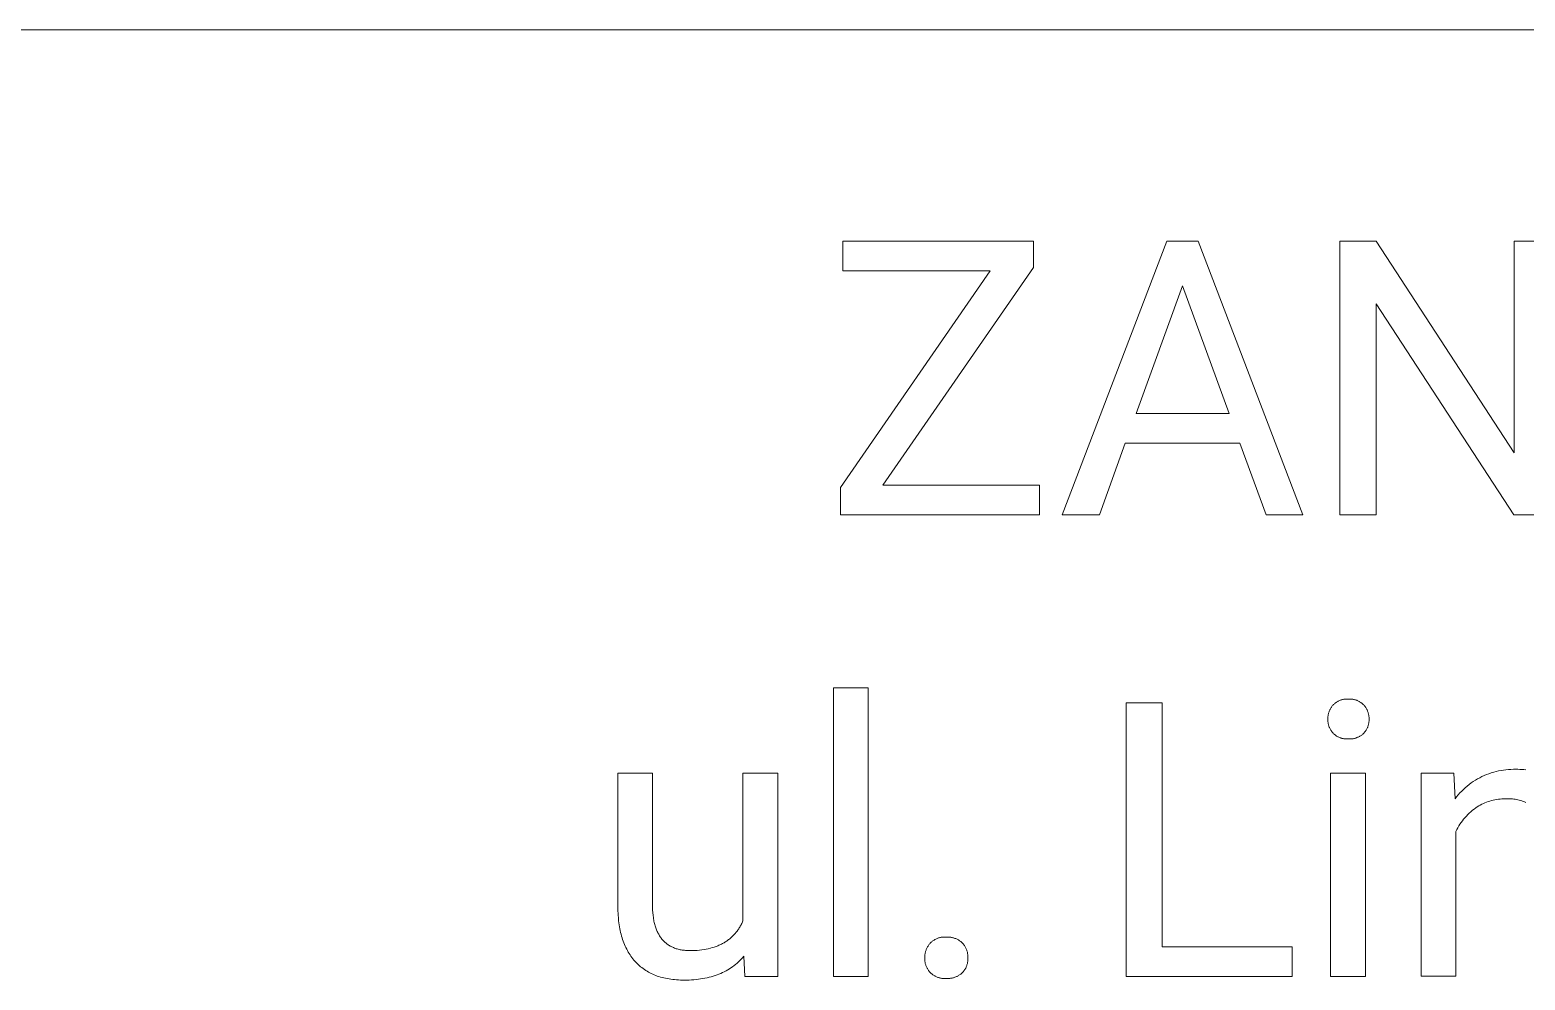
# Model space of a CAD drawing. Header units: millimetres. Extents: x 430 to 4403, y -1522 to 1254.
# Drawn here: x 3068.5 to 3274.1, y -1208.8 to -1078.1 of the extents above; entities that cross this region are included whole.
import ezdxf

# ---------------------------------------------------------------- set-up
doc = ezdxf.new("R2010")
doc.units = ezdxf.units.MM
doc.header["$MEASUREMENT"] = 0
doc.layers.add('Domyślny', color=7, linetype='Continuous', true_color=0x000000)

msp = doc.modelspace()

# ---------------------------------------------------------------- linework, layer by layer
at = {"layer": 'Domyślny', "color": 18, "lineweight": 15, "true_color": 0x000000}
for p, q in [((4399.22, -1078.09), (2901.53, -1078.09)), ((3180.29, -1111.22), (3180.29, -1107.15)), ((3180.29, -1107.15), (3206.52, -1107.15)), ((3206.52, -1107.15), (3206.52, -1110.77)), ((3210.47, -1144.78), (3224.84, -1107.15)), ((3224.84, -1107.15), (3229.18, -1107.15)), ((3229.18, -1107.15), (3243.57, -1144.78)), ((3248.64, -1144.78), (3248.64, -1107.15)), ((3248.64, -1107.15), (3253.62, -1107.15)), ((3253.62, -1107.15), (3272.62, -1136.27)), ((3272.62, -1136.27), (3272.62, -1107.15)), ((3272.62, -1107.15), (3277.56, -1107.15)), ((3179.96, -1141.05), (3200.58, -1111.22)), ((3200.58, -1111.22), (3180.29, -1111.22)), ((3206.52, -1110.77), (3185.82, -1140.72)), ((3227.01, -1113.28), (3220.63, -1130.87)), ((3233.42, -1130.87), (3227.01, -1113.28)), ((3272.57, -1144.78), (3253.62, -1115.79)), ((3253.62, -1115.79), (3253.62, -1144.78)), ((3220.63, -1130.87), (3233.42, -1130.87)), ((3219.14, -1134.93), (3215.59, -1144.78)), ((3234.89, -1134.93), (3219.14, -1134.93)), ((3238.49, -1144.78), (3234.89, -1134.93)), ((3185.82, -1140.72), (3207.35, -1140.72)), ((3207.35, -1140.72), (3207.35, -1144.78)), ((3179.96, -1144.78), (3179.96, -1141.05)), ((3207.35, -1144.78), (3179.96, -1144.78)), ((3215.59, -1144.78), (3210.47, -1144.78)), ((3243.57, -1144.78), (3238.49, -1144.78)), ((3253.62, -1144.78), (3248.64, -1144.78)), ((3277.56, -1144.78), (3272.57, -1144.78)), ((3179.03, -1208.28), (3179.03, -1168.59)), ((3179.03, -1168.59), (3183.8, -1168.59)), ((3183.8, -1168.59), (3183.8, -1208.28)), ((3219.24, -1208.28), (3219.24, -1170.66)), ((3219.24, -1170.66), (3224.22, -1170.66)), ((3224.22, -1170.66), (3224.22, -1204.22)), ((3247.15, -1171.9), (3247.18, -1171.81)), ((3247.18, -1171.81), (3247.21, -1171.72)), ((3247.21, -1171.72), (3247.25, -1171.64)), ((3247.25, -1171.64), (3247.29, -1171.55)), ((3247.29, -1171.55), (3247.34, -1171.47)), ((3247.34, -1171.47), (3247.38, -1171.39)), ((3247.38, -1171.39), (3247.43, -1171.31)), ((3247.43, -1171.31), (3247.48, -1171.24)), ((3247.48, -1171.24), (3247.54, -1171.16)), ((3247.54, -1171.16), (3247.6, -1171.09)), ((3247.6, -1171.09), (3247.66, -1171.01)), ((3247.66, -1171.01), (3247.72, -1170.94)), ((3247.72, -1170.94), (3247.78, -1170.88)), ((3247.78, -1170.88), (3247.84, -1170.82)), ((3247.84, -1170.82), (3247.91, -1170.76)), ((3247.91, -1170.76), (3247.98, -1170.7)), ((3247.98, -1170.7), (3248.05, -1170.65)), ((3248.05, -1170.65), (3248.12, -1170.59)), ((3248.12, -1170.59), (3248.19, -1170.55)), ((3248.19, -1170.55), (3248.27, -1170.5)), ((3248.27, -1170.5), (3248.35, -1170.45)), ((3248.35, -1170.45), (3248.43, -1170.41)), ((3248.43, -1170.41), (3248.51, -1170.37)), ((3248.51, -1170.37), (3248.59, -1170.34)), ((3248.59, -1170.34), (3248.67, -1170.3)), ((3248.67, -1170.3), (3248.75, -1170.27)), ((3248.75, -1170.27), (3248.84, -1170.24)), ((3248.84, -1170.24), (3248.92, -1170.22)), ((3248.92, -1170.22), (3249.01, -1170.2)), ((3249.01, -1170.2), (3249.1, -1170.18)), ((3249.1, -1170.18), (3249.19, -1170.16)), ((3249.19, -1170.16), (3249.27, -1170.15)), ((3249.27, -1170.15), (3249.36, -1170.14)), ((3249.36, -1170.14), (3249.45, -1170.13)), ((3249.45, -1170.13), (3249.54, -1170.13)), ((3249.54, -1170.13), (3249.63, -1170.13)), ((3249.63, -1170.13), (3249.72, -1170.13)), ((3249.72, -1170.13), (3249.81, -1170.14)), ((3249.81, -1170.14), (3249.9, -1170.13)), ((3249.9, -1170.13), (3249.99, -1170.13)), ((3249.99, -1170.13), (3250.08, -1170.13)), ((3250.08, -1170.13), (3250.17, -1170.14)), ((3250.17, -1170.14), (3250.26, -1170.14)), ((3250.26, -1170.14), (3250.35, -1170.15)), ((3250.35, -1170.15), (3250.44, -1170.17)), ((3250.44, -1170.17), (3250.52, -1170.18)), ((3250.52, -1170.18), (3250.61, -1170.2)), ((3250.61, -1170.2), (3250.7, -1170.22)), ((3250.7, -1170.22), (3250.79, -1170.25)), ((3250.79, -1170.25), (3250.87, -1170.28)), ((3250.87, -1170.28), (3250.96, -1170.31)), ((3250.96, -1170.31), (3251.04, -1170.34)), ((3251.04, -1170.34), (3251.12, -1170.38)), ((3251.12, -1170.38), (3251.2, -1170.41)), ((3251.2, -1170.41), (3251.28, -1170.46)), ((3251.28, -1170.46), (3251.36, -1170.5)), ((3251.36, -1170.5), (3251.44, -1170.55)), ((3251.44, -1170.55), (3251.51, -1170.6)), ((3251.51, -1170.6), (3251.59, -1170.65)), ((3251.59, -1170.65), (3251.66, -1170.7)), ((3251.66, -1170.7), (3251.73, -1170.76)), ((3251.73, -1170.76), (3251.79, -1170.82)), ((3251.79, -1170.82), (3251.86, -1170.88)), ((3251.86, -1170.88), (3251.92, -1170.94)), ((3251.92, -1170.94), (3251.99, -1171.01)), ((3251.99, -1171.01), (3252.05, -1171.09)), ((3252.05, -1171.09), (3252.1, -1171.16)), ((3252.1, -1171.16), (3252.16, -1171.24)), ((3252.16, -1171.24), (3252.21, -1171.31)), ((3252.21, -1171.31), (3252.26, -1171.39)), ((3252.26, -1171.39), (3252.3, -1171.47)), ((3252.3, -1171.47), (3252.35, -1171.55)), ((3252.35, -1171.55), (3252.39, -1171.64)), ((3252.39, -1171.64), (3252.43, -1171.72)), ((3252.43, -1171.72), (3252.46, -1171.81)), ((3252.46, -1171.81), (3252.49, -1171.9)), ((3246.99, -1172.72), (3247, -1172.62)), ((3246.99, -1172.81), (3246.99, -1172.72)), ((3246.99, -1172.9), (3246.99, -1172.81)), ((3246.99, -1172.99), (3246.99, -1172.9)), ((3246.99, -1173.09), (3246.99, -1172.99)), ((3246.99, -1173.18), (3246.99, -1173.09)), ((3247, -1173.27), (3246.99, -1173.18)), ((3247, -1172.53), (3247.01, -1172.44)), ((3247, -1172.62), (3247, -1172.53)), ((3247.01, -1173.36), (3247, -1173.27)), ((3247.01, -1172.44), (3247.03, -1172.35)), ((3247.03, -1173.45), (3247.01, -1173.36)), ((3247.03, -1172.35), (3247.05, -1172.25)), ((3247.04, -1173.54), (3247.03, -1173.45)), ((3247.06, -1173.63), (3247.04, -1173.54)), ((3247.05, -1172.25), (3247.07, -1172.16)), ((3247.09, -1173.72), (3247.06, -1173.63)), ((3247.07, -1172.16), (3247.09, -1172.07)), ((3247.09, -1172.07), (3247.12, -1171.98)), ((3247.11, -1173.81), (3247.09, -1173.72)), ((3247.14, -1173.9), (3247.11, -1173.81)), ((3247.12, -1171.98), (3247.15, -1171.9)), ((3247.18, -1173.98), (3247.14, -1173.9)), ((3252.5, -1173.9), (3252.47, -1173.98)), ((3252.49, -1171.9), (3252.52, -1171.98)), ((3252.53, -1173.81), (3252.5, -1173.9)), ((3252.52, -1171.98), (3252.55, -1172.07)), ((3252.55, -1173.72), (3252.53, -1173.81)), ((3252.55, -1172.07), (3252.57, -1172.16)), ((3252.58, -1173.63), (3252.55, -1173.72)), ((3252.57, -1172.16), (3252.59, -1172.25)), ((3252.6, -1173.54), (3252.58, -1173.63)), ((3252.59, -1172.25), (3252.61, -1172.35)), ((3252.61, -1173.45), (3252.6, -1173.54)), ((3252.61, -1172.35), (3252.63, -1172.44)), ((3252.63, -1173.36), (3252.61, -1173.45)), ((3252.63, -1172.44), (3252.64, -1172.53)), ((3252.64, -1173.27), (3252.63, -1173.36)), ((3252.64, -1172.53), (3252.65, -1172.62)), ((3252.65, -1173.18), (3252.64, -1173.27)), ((3252.65, -1172.62), (3252.65, -1172.72)), ((3252.65, -1172.72), (3252.65, -1172.81)), ((3252.65, -1172.81), (3252.65, -1172.9)), ((3252.65, -1172.9), (3252.65, -1172.99)), ((3252.65, -1172.99), (3252.65, -1173.09)), ((3252.65, -1173.09), (3252.65, -1173.18)), ((3247.21, -1174.07), (3247.18, -1173.98)), ((3247.25, -1174.15), (3247.21, -1174.07)), ((3247.29, -1174.24), (3247.25, -1174.15)), ((3247.34, -1174.32), (3247.29, -1174.24)), ((3247.38, -1174.4), (3247.34, -1174.32)), ((3247.43, -1174.47), (3247.38, -1174.4)), ((3247.48, -1174.55), (3247.43, -1174.47)), ((3247.54, -1174.62), (3247.48, -1174.55)), ((3247.6, -1174.7), (3247.54, -1174.62)), ((3247.66, -1174.77), (3247.6, -1174.7)), ((3247.72, -1174.83), (3247.66, -1174.77)), ((3247.78, -1174.9), (3247.72, -1174.83)), ((3247.84, -1174.96), (3247.78, -1174.9)), ((3247.91, -1175.01), (3247.84, -1174.96)), ((3247.98, -1175.07), (3247.91, -1175.01)), ((3248.05, -1175.12), (3247.98, -1175.07)), ((3248.12, -1175.18), (3248.05, -1175.12)), ((3248.2, -1175.22), (3248.12, -1175.18)), ((3248.27, -1175.27), (3248.2, -1175.22)), ((3248.35, -1175.31), (3248.27, -1175.27)), ((3248.43, -1175.35), (3248.35, -1175.31)), ((3248.51, -1175.39), (3248.43, -1175.35)), ((3248.59, -1175.43), (3248.51, -1175.39)), ((3248.67, -1175.46), (3248.59, -1175.43)), ((3248.76, -1175.49), (3248.67, -1175.46)), ((3248.84, -1175.52), (3248.76, -1175.49)), ((3248.93, -1175.54), (3248.84, -1175.52)), ((3249.01, -1175.56), (3248.93, -1175.54)), ((3249.1, -1175.58), (3249.01, -1175.56)), ((3249.19, -1175.59), (3249.1, -1175.58)), ((3249.28, -1175.61), (3249.19, -1175.59)), ((3249.36, -1175.61), (3249.28, -1175.61)), ((3249.45, -1175.62), (3249.36, -1175.61)), ((3249.54, -1175.62), (3249.45, -1175.62)), ((3249.63, -1175.62), (3249.54, -1175.62)), ((3249.72, -1175.62), (3249.63, -1175.62)), ((3249.81, -1175.61), (3249.72, -1175.62)), ((3249.9, -1175.62), (3249.81, -1175.61)), ((3249.99, -1175.62), (3249.9, -1175.62)), ((3250.09, -1175.62), (3249.99, -1175.62)), ((3250.18, -1175.62), (3250.09, -1175.62)), ((3250.27, -1175.61), (3250.18, -1175.62)), ((3250.36, -1175.6), (3250.27, -1175.61)), ((3250.46, -1175.59), (3250.36, -1175.6)), ((3250.55, -1175.57), (3250.46, -1175.59)), ((3250.64, -1175.55), (3250.55, -1175.57)), ((3250.73, -1175.53), (3250.64, -1175.55)), ((3250.82, -1175.5), (3250.73, -1175.53)), ((3250.91, -1175.47), (3250.82, -1175.5)), ((3250.99, -1175.44), (3250.91, -1175.47)), ((3251.08, -1175.4), (3250.99, -1175.44)), ((3251.17, -1175.37), (3251.08, -1175.4)), ((3251.25, -1175.32), (3251.17, -1175.37)), ((3251.33, -1175.28), (3251.25, -1175.32)), ((3251.41, -1175.23), (3251.33, -1175.28)), ((3251.49, -1175.18), (3251.41, -1175.23)), ((3251.57, -1175.13), (3251.49, -1175.18)), ((3251.64, -1175.08), (3251.57, -1175.13)), ((3251.72, -1175.02), (3251.64, -1175.08)), ((3251.79, -1174.96), (3251.72, -1175.02)), ((3251.86, -1174.9), (3251.79, -1174.96)), ((3251.92, -1174.83), (3251.86, -1174.9)), ((3251.99, -1174.77), (3251.92, -1174.83)), ((3252.05, -1174.7), (3251.99, -1174.77)), ((3252.1, -1174.62), (3252.05, -1174.7)), ((3252.16, -1174.55), (3252.1, -1174.62)), ((3252.21, -1174.47), (3252.16, -1174.55)), ((3252.26, -1174.4), (3252.21, -1174.47)), ((3252.31, -1174.32), (3252.26, -1174.4)), ((3252.35, -1174.24), (3252.31, -1174.32)), ((3252.39, -1174.15), (3252.35, -1174.24)), ((3252.43, -1174.07), (3252.39, -1174.15)), ((3252.47, -1173.98), (3252.43, -1174.07)), ((3270.13, -1180.11), (3270.46, -1180.03)), ((3270.46, -1180.03), (3270.8, -1179.96)), ((3270.8, -1179.96), (3271.14, -1179.9)), ((3271.14, -1179.9), (3271.48, -1179.86)), ((3271.48, -1179.86), (3271.83, -1179.83)), ((3271.83, -1179.83), (3272.17, -1179.81)), ((3272.17, -1179.81), (3272.52, -1179.8)), ((3272.52, -1179.8), (3272.86, -1179.8)), ((3272.86, -1179.8), (3273.13, -1179.8)), ((3273.13, -1179.8), (3273.41, -1179.81)), ((3273.41, -1179.81), (3273.67, -1179.82)), ((3273.67, -1179.82), (3273.93, -1179.84)), ((3273.93, -1179.84), (3274.19, -1179.86)), ((3149.34, -1198.51), (3149.34, -1180.32)), ((3149.34, -1180.32), (3154.12, -1180.32)), ((3154.12, -1180.32), (3154.12, -1198.38)), ((3166.57, -1200.66), (3166.57, -1180.32)), ((3166.57, -1180.32), (3171.36, -1180.32)), ((3171.36, -1180.32), (3171.36, -1208.28)), ((3247.37, -1208.28), (3247.37, -1180.32)), ((3247.37, -1180.32), (3252.15, -1180.32)), ((3252.15, -1180.32), (3252.15, -1208.28)), ((3259.8, -1208.27), (3259.8, -1180.32)), ((3259.8, -1180.32), (3264.33, -1180.32)), ((3264.33, -1180.32), (3264.49, -1183.84)), ((3265.89, -1182.33), (3266.15, -1182.1)), ((3266.15, -1182.1), (3266.43, -1181.89)), ((3266.43, -1181.89), (3266.7, -1181.68)), ((3266.7, -1181.68), (3266.99, -1181.49)), ((3266.99, -1181.49), (3267.28, -1181.3)), ((3267.28, -1181.3), (3267.57, -1181.13)), ((3267.57, -1181.13), (3267.88, -1180.96)), ((3267.88, -1180.96), (3268.18, -1180.81)), ((3268.18, -1180.81), (3268.5, -1180.66)), ((3268.5, -1180.66), (3268.82, -1180.53)), ((3268.82, -1180.53), (3269.14, -1180.41)), ((3269.14, -1180.41), (3269.46, -1180.3)), ((3269.46, -1180.3), (3269.79, -1180.19)), ((3269.79, -1180.19), (3270.13, -1180.11)), ((3264.49, -1183.84), (3264.7, -1183.57)), ((3264.7, -1183.57), (3264.92, -1183.3)), ((3264.92, -1183.3), (3265.15, -1183.05)), ((3265.15, -1183.05), (3265.39, -1182.8)), ((3265.39, -1182.8), (3265.64, -1182.56)), ((3265.64, -1182.56), (3265.89, -1182.33)), ((3269.27, -1184.16), (3269.04, -1184.23)), ((3269.5, -1184.09), (3269.27, -1184.16)), ((3269.73, -1184.03), (3269.5, -1184.09)), ((3269.97, -1183.99), (3269.73, -1184.03)), ((3270.21, -1183.94), (3269.97, -1183.99)), ((3270.44, -1183.91), (3270.21, -1183.94)), ((3270.68, -1183.89), (3270.44, -1183.91)), ((3270.92, -1183.87), (3270.68, -1183.89)), ((3271.16, -1183.86), (3270.92, -1183.87)), ((3271.4, -1183.86), (3271.16, -1183.86)), ((3271.6, -1183.85), (3271.4, -1183.86)), ((3271.79, -1183.85), (3271.6, -1183.85)), ((3271.98, -1183.85), (3271.79, -1183.85)), ((3272.17, -1183.85), (3271.98, -1183.85)), ((3272.36, -1183.87), (3272.17, -1183.85)), ((3272.55, -1183.89), (3272.36, -1183.87)), ((3272.74, -1183.91), (3272.55, -1183.89)), ((3272.93, -1183.95), (3272.74, -1183.91)), ((3273.12, -1183.99), (3272.93, -1183.95)), ((3273.3, -1184.03), (3273.12, -1183.99)), ((3273.49, -1184.08), (3273.3, -1184.03)), ((3273.67, -1184.14), (3273.49, -1184.08)), ((3273.85, -1184.21), (3273.67, -1184.14)), ((3266.04, -1186.23), (3265.85, -1186.44)), ((3266.24, -1186.02), (3266.04, -1186.23)), ((3266.44, -1185.82), (3266.24, -1186.02)), ((3266.66, -1185.63), (3266.44, -1185.82)), ((3266.87, -1185.44), (3266.66, -1185.63)), ((3267.1, -1185.26), (3266.87, -1185.44)), ((3267.33, -1185.09), (3267.1, -1185.26)), ((3267.53, -1184.96), (3267.33, -1185.09)), ((3267.73, -1184.83), (3267.53, -1184.96)), ((3267.94, -1184.71), (3267.73, -1184.83)), ((3268.16, -1184.6), (3267.94, -1184.71)), ((3268.37, -1184.5), (3268.16, -1184.6)), ((3268.59, -1184.4), (3268.37, -1184.5)), ((3268.81, -1184.31), (3268.59, -1184.4)), ((3269.04, -1184.23), (3268.81, -1184.31)), ((3274.03, -1184.28), (3273.85, -1184.21)), ((3274.21, -1184.36), (3274.03, -1184.28)), ((3264.72, -1188.09), (3264.59, -1188.35)), ((3264.86, -1187.84), (3264.72, -1188.09)), ((3265, -1187.59), (3264.86, -1187.84)), ((3265.15, -1187.35), (3265, -1187.59)), ((3265.32, -1187.11), (3265.15, -1187.35)), ((3265.49, -1186.88), (3265.32, -1187.11)), ((3265.66, -1186.66), (3265.49, -1186.88)), ((3265.85, -1186.44), (3265.66, -1186.66)), ((3264.59, -1188.35), (3264.59, -1208.27)), ((3149.36, -1199.14), (3149.34, -1198.51)), ((3154.12, -1198.38), (3154.12, -1198.77)), ((3149.39, -1199.75), (3149.36, -1199.14)), ((3149.43, -1200.33), (3149.39, -1199.75)), ((3149.46, -1200.62), (3149.43, -1200.33)), ((3149.5, -1200.9), (3149.46, -1200.62)), ((3154.12, -1198.77), (3154.14, -1199.15)), ((3154.14, -1199.15), (3154.17, -1199.52)), ((3154.17, -1199.52), (3154.2, -1199.87)), ((3154.2, -1199.87), (3154.25, -1200.21)), ((3154.25, -1200.21), (3154.27, -1200.38)), ((3154.27, -1200.38), (3154.3, -1200.54)), ((3154.3, -1200.54), (3154.33, -1200.7)), ((3149.54, -1201.18), (3149.5, -1200.9)), ((3149.58, -1201.45), (3149.54, -1201.18)), ((3149.63, -1201.72), (3149.58, -1201.45)), ((3149.69, -1201.98), (3149.63, -1201.72)), ((3149.75, -1202.23), (3149.69, -1201.98)), ((3149.81, -1202.49), (3149.75, -1202.23)), ((3149.88, -1202.73), (3149.81, -1202.49)), ((3154.33, -1200.7), (3154.37, -1200.86)), ((3154.37, -1200.86), (3154.41, -1201.01)), ((3154.41, -1201.01), (3154.44, -1201.16)), ((3154.44, -1201.16), (3154.49, -1201.31)), ((3154.49, -1201.31), (3154.53, -1201.45)), ((3154.53, -1201.45), (3154.58, -1201.59)), ((3154.58, -1201.59), (3154.63, -1201.73)), ((3154.63, -1201.73), (3154.68, -1201.87)), ((3154.68, -1201.87), (3154.73, -1202)), ((3154.73, -1202), (3154.79, -1202.13)), ((3154.79, -1202.13), (3154.85, -1202.25)), ((3154.85, -1202.25), (3154.91, -1202.37)), ((3154.91, -1202.37), (3154.98, -1202.49)), ((3154.98, -1202.49), (3155.04, -1202.61)), ((3155.04, -1202.61), (3155.11, -1202.72)), ((3165.17, -1202.72), (3165.26, -1202.62)), ((3165.26, -1202.62), (3165.35, -1202.53)), ((3165.35, -1202.53), (3165.44, -1202.44)), ((3165.44, -1202.44), (3165.52, -1202.34)), ((3165.52, -1202.34), (3165.6, -1202.24)), ((3165.6, -1202.24), (3165.68, -1202.14)), ((3165.68, -1202.14), (3165.76, -1202.04)), ((3165.76, -1202.04), (3165.84, -1201.94)), ((3165.84, -1201.94), (3165.92, -1201.83)), ((3165.92, -1201.83), (3165.99, -1201.72)), ((3165.99, -1201.72), (3166.06, -1201.61)), ((3166.06, -1201.61), (3166.13, -1201.5)), ((3166.13, -1201.5), (3166.2, -1201.38)), ((3166.2, -1201.38), (3166.27, -1201.27)), ((3166.27, -1201.27), (3166.33, -1201.15)), ((3166.33, -1201.15), (3166.39, -1201.03)), ((3166.39, -1201.03), (3166.45, -1200.91)), ((3166.45, -1200.91), (3166.51, -1200.78)), ((3166.51, -1200.78), (3166.57, -1200.66)), ((3149.95, -1202.98), (3149.88, -1202.73)), ((3150.02, -1203.22), (3149.95, -1202.98)), ((3150.1, -1203.45), (3150.02, -1203.22)), ((3150.19, -1203.68), (3150.1, -1203.45)), ((3150.28, -1203.9), (3150.19, -1203.68)), ((3150.37, -1204.12), (3150.28, -1203.9)), ((3150.47, -1204.33), (3150.37, -1204.12)), ((3150.58, -1204.54), (3150.47, -1204.33)), ((3150.69, -1204.74), (3150.58, -1204.54)), ((3150.8, -1204.94), (3150.69, -1204.74)), ((3155.11, -1202.72), (3155.18, -1202.83)), ((3155.18, -1202.83), (3155.26, -1202.94)), ((3155.26, -1202.94), (3155.34, -1203.04)), ((3155.34, -1203.04), (3155.41, -1203.14)), ((3155.41, -1203.14), (3155.5, -1203.24)), ((3155.5, -1203.24), (3155.58, -1203.34)), ((3155.58, -1203.34), (3155.67, -1203.43)), ((3155.67, -1203.43), (3155.76, -1203.52)), ((3155.76, -1203.52), (3155.85, -1203.6)), ((3155.85, -1203.6), (3155.94, -1203.68)), ((3155.94, -1203.68), (3156.04, -1203.76)), ((3156.04, -1203.76), (3156.14, -1203.84)), ((3156.14, -1203.84), (3156.24, -1203.91)), ((3156.24, -1203.91), (3156.35, -1203.98)), ((3156.35, -1203.98), (3156.45, -1204.05)), ((3156.45, -1204.05), (3156.56, -1204.11)), ((3156.56, -1204.11), (3156.68, -1204.17)), ((3156.68, -1204.17), (3156.79, -1204.23)), ((3156.79, -1204.23), (3156.91, -1204.28)), ((3156.91, -1204.28), (3157.03, -1204.33)), ((3157.03, -1204.33), (3157.15, -1204.38)), ((3157.15, -1204.38), (3157.27, -1204.43)), ((3157.27, -1204.43), (3157.4, -1204.47)), ((3157.4, -1204.47), (3157.53, -1204.51)), ((3157.53, -1204.51), (3157.66, -1204.54)), ((3157.66, -1204.54), (3157.8, -1204.58)), ((3157.8, -1204.58), (3157.93, -1204.61)), ((3157.93, -1204.61), (3158.07, -1204.63)), ((3158.07, -1204.63), (3158.22, -1204.66)), ((3158.22, -1204.66), (3158.36, -1204.68)), ((3158.36, -1204.68), (3158.51, -1204.69)), ((3158.51, -1204.69), (3158.66, -1204.71)), ((3158.66, -1204.71), (3158.81, -1204.72)), ((3158.81, -1204.72), (3158.96, -1204.73)), ((3158.96, -1204.73), (3159.12, -1204.73)), ((3159.12, -1204.73), (3159.28, -1204.73)), ((3159.28, -1204.73), (3159.62, -1204.73)), ((3159.62, -1204.73), (3159.95, -1204.72)), ((3159.95, -1204.72), (3160.28, -1204.7)), ((3160.28, -1204.7), (3160.6, -1204.67)), ((3160.6, -1204.67), (3160.91, -1204.63)), ((3160.91, -1204.63), (3161.21, -1204.59)), ((3161.21, -1204.59), (3161.51, -1204.54)), ((3161.51, -1204.54), (3161.8, -1204.48)), ((3161.8, -1204.48), (3162.08, -1204.41)), ((3162.08, -1204.41), (3162.35, -1204.33)), ((3162.35, -1204.33), (3162.62, -1204.25)), ((3162.62, -1204.25), (3162.75, -1204.2)), ((3162.75, -1204.2), (3162.88, -1204.16)), ((3162.88, -1204.16), (3163.01, -1204.11)), ((3163.01, -1204.11), (3163.13, -1204.06)), ((3163.13, -1204.06), (3163.26, -1204.01)), ((3163.26, -1204.01), (3163.38, -1203.95)), ((3163.38, -1203.95), (3163.5, -1203.89)), ((3163.5, -1203.89), (3163.62, -1203.83)), ((3163.62, -1203.83), (3163.73, -1203.77)), ((3163.73, -1203.77), (3163.85, -1203.71)), ((3163.85, -1203.71), (3163.96, -1203.65)), ((3163.96, -1203.65), (3164.07, -1203.58)), ((3164.07, -1203.58), (3164.18, -1203.51)), ((3164.18, -1203.51), (3164.29, -1203.44)), ((3164.29, -1203.44), (3164.39, -1203.37)), ((3164.39, -1203.37), (3164.5, -1203.29)), ((3164.5, -1203.29), (3164.6, -1203.22)), ((3164.6, -1203.22), (3164.7, -1203.14)), ((3164.7, -1203.14), (3164.8, -1203.06)), ((3164.8, -1203.06), (3164.9, -1202.97)), ((3164.9, -1202.97), (3164.99, -1202.89)), ((3164.99, -1202.89), (3165.08, -1202.8)), ((3165.08, -1202.8), (3165.17, -1202.72)), ((3191.68, -1204.86), (3191.71, -1204.76)), ((3191.71, -1204.76), (3191.74, -1204.67)), ((3191.74, -1204.67), (3191.78, -1204.57)), ((3191.78, -1204.57), (3191.82, -1204.48)), ((3191.82, -1204.48), (3191.86, -1204.39)), ((3191.86, -1204.39), (3191.91, -1204.29)), ((3191.91, -1204.29), (3191.96, -1204.21)), ((3191.96, -1204.21), (3192.01, -1204.12)), ((3192.01, -1204.12), (3192.06, -1204.03)), ((3192.06, -1204.03), (3192.12, -1203.95)), ((3192.12, -1203.95), (3192.18, -1203.87)), ((3192.18, -1203.87), (3192.25, -1203.79)), ((3192.25, -1203.79), (3192.31, -1203.71)), ((3192.31, -1203.71), (3192.38, -1203.64)), ((3192.38, -1203.64), (3192.45, -1203.57)), ((3192.45, -1203.57), (3192.53, -1203.51)), ((3192.53, -1203.51), (3192.6, -1203.45)), ((3192.6, -1203.45), (3192.68, -1203.39)), ((3192.68, -1203.39), (3192.76, -1203.34)), ((3192.76, -1203.34), (3192.84, -1203.28)), ((3192.84, -1203.28), (3192.93, -1203.23)), ((3192.93, -1203.23), (3193.01, -1203.19)), ((3193.01, -1203.19), (3193.1, -1203.14)), ((3193.1, -1203.14), (3193.19, -1203.1)), ((3193.19, -1203.1), (3193.28, -1203.07)), ((3193.28, -1203.07), (3193.37, -1203.03)), ((3193.37, -1203.03), (3193.46, -1203)), ((3193.46, -1203), (3193.55, -1202.97)), ((3193.55, -1202.97), (3193.64, -1202.95)), ((3193.64, -1202.95), (3193.74, -1202.93)), ((3193.74, -1202.93), (3193.83, -1202.91)), ((3193.83, -1202.91), (3193.93, -1202.89)), ((3193.93, -1202.89), (3194.03, -1202.88)), ((3194.03, -1202.88), (3194.12, -1202.87)), ((3194.12, -1202.87), (3194.22, -1202.87)), ((3194.22, -1202.87), (3194.32, -1202.87)), ((3194.32, -1202.87), (3194.41, -1202.87)), ((3194.41, -1202.87), (3194.51, -1202.87)), ((3194.51, -1202.87), (3194.61, -1202.87)), ((3194.61, -1202.87), (3194.72, -1202.87)), ((3194.72, -1202.87), (3194.82, -1202.87)), ((3194.82, -1202.87), (3194.92, -1202.88)), ((3194.92, -1202.88), (3195.02, -1202.89)), ((3195.02, -1202.89), (3195.13, -1202.9)), ((3195.13, -1202.9), (3195.23, -1202.92)), ((3195.23, -1202.92), (3195.33, -1202.94)), ((3195.33, -1202.94), (3195.43, -1202.96)), ((3195.43, -1202.96), (3195.53, -1202.99)), ((3195.53, -1202.99), (3195.63, -1203.02)), ((3195.63, -1203.02), (3195.72, -1203.05)), ((3195.72, -1203.05), (3195.82, -1203.09)), ((3195.82, -1203.09), (3195.91, -1203.13)), ((3195.91, -1203.13), (3196.01, -1203.18)), ((3196.01, -1203.18), (3196.1, -1203.22)), ((3196.1, -1203.22), (3196.19, -1203.27)), ((3196.19, -1203.27), (3196.28, -1203.33)), ((3196.28, -1203.33), (3196.36, -1203.38)), ((3196.36, -1203.38), (3196.45, -1203.44)), ((3196.45, -1203.44), (3196.53, -1203.5)), ((3196.53, -1203.5), (3196.61, -1203.57)), ((3196.61, -1203.57), (3196.68, -1203.64)), ((3196.68, -1203.64), (3196.76, -1203.71)), ((3196.76, -1203.71), (3196.83, -1203.79)), ((3196.83, -1203.79), (3196.89, -1203.86)), ((3196.89, -1203.86), (3196.95, -1203.95)), ((3196.95, -1203.95), (3197.01, -1204.03)), ((3197.01, -1204.03), (3197.06, -1204.12)), ((3197.06, -1204.12), (3197.12, -1204.2)), ((3197.12, -1204.2), (3197.17, -1204.29)), ((3197.17, -1204.29), (3197.21, -1204.39)), ((3197.21, -1204.39), (3197.25, -1204.48)), ((3197.25, -1204.48), (3197.29, -1204.57)), ((3197.29, -1204.57), (3197.33, -1204.67)), ((3197.33, -1204.67), (3197.36, -1204.76)), ((3197.36, -1204.76), (3197.39, -1204.86)), ((3224.22, -1204.22), (3242.06, -1204.22)), ((3242.06, -1204.22), (3242.06, -1208.28)), ((3150.91, -1205.14), (3150.8, -1204.94)), ((3151.04, -1205.33), (3150.91, -1205.14)), ((3151.16, -1205.51), (3151.04, -1205.33)), ((3151.29, -1205.69), (3151.16, -1205.51)), ((3151.43, -1205.87), (3151.29, -1205.69)), ((3151.57, -1206.04), (3151.43, -1205.87)), ((3151.71, -1206.2), (3151.57, -1206.04)), ((3151.86, -1206.36), (3151.71, -1206.2)), ((3152.01, -1206.52), (3151.86, -1206.36)), ((3152.17, -1206.66), (3152.01, -1206.52)), ((3152.33, -1206.81), (3152.17, -1206.66)), ((3152.49, -1206.95), (3152.33, -1206.81)), ((3165.35, -1206.79), (3165.14, -1206.95)), ((3165.56, -1206.63), (3165.35, -1206.79)), ((3165.76, -1206.46), (3165.56, -1206.63)), ((3165.96, -1206.28), (3165.76, -1206.46)), ((3166.15, -1206.1), (3165.96, -1206.28)), ((3166.34, -1205.91), (3166.15, -1206.1)), ((3166.52, -1205.72), (3166.34, -1205.91)), ((3166.7, -1205.51), (3166.52, -1205.72)), ((3166.81, -1208.28), (3166.7, -1205.51)), ((3191.56, -1205.57), (3191.57, -1205.47)), ((3191.56, -1205.67), (3191.56, -1205.57)), ((3191.56, -1205.77), (3191.56, -1205.67)), ((3191.56, -1205.87), (3191.56, -1205.77)), ((3191.56, -1205.96), (3191.56, -1205.87)), ((3191.57, -1206.06), (3191.56, -1205.96)), ((3191.57, -1205.47), (3191.58, -1205.36)), ((3191.58, -1206.15), (3191.57, -1206.06)), ((3191.58, -1205.36), (3191.59, -1205.26)), ((3191.59, -1206.24), (3191.58, -1206.15)), ((3191.59, -1205.26), (3191.61, -1205.16)), ((3191.6, -1206.34), (3191.59, -1206.24)), ((3191.62, -1206.43), (3191.6, -1206.34)), ((3191.61, -1205.16), (3191.63, -1205.06)), ((3191.64, -1206.52), (3191.62, -1206.43)), ((3191.63, -1205.06), (3191.65, -1204.96)), ((3191.67, -1206.61), (3191.64, -1206.52)), ((3191.65, -1204.96), (3191.68, -1204.86)), ((3191.7, -1206.7), (3191.67, -1206.61)), ((3191.73, -1206.79), (3191.7, -1206.7)), ((3191.76, -1206.88), (3191.73, -1206.79)), ((3197.34, -1206.79), (3197.31, -1206.88)), ((3197.37, -1206.7), (3197.34, -1206.79)), ((3197.4, -1206.61), (3197.37, -1206.7)), ((3197.39, -1204.86), (3197.42, -1204.96)), ((3197.42, -1206.52), (3197.4, -1206.61)), ((3197.42, -1204.96), (3197.44, -1205.06)), ((3197.45, -1206.43), (3197.42, -1206.52)), ((3197.44, -1205.06), (3197.46, -1205.16)), ((3197.46, -1206.34), (3197.45, -1206.43)), ((3197.46, -1205.16), (3197.48, -1205.26)), ((3197.48, -1206.24), (3197.46, -1206.34)), ((3197.48, -1205.26), (3197.49, -1205.36)), ((3197.49, -1206.15), (3197.48, -1206.24)), ((3197.49, -1205.36), (3197.5, -1205.47)), ((3197.5, -1206.06), (3197.49, -1206.15)), ((3197.5, -1205.47), (3197.5, -1205.57)), ((3197.5, -1205.57), (3197.5, -1205.67)), ((3197.5, -1205.67), (3197.5, -1205.77)), ((3197.5, -1205.77), (3197.5, -1205.87)), ((3197.5, -1205.87), (3197.5, -1205.96)), ((3197.5, -1205.96), (3197.5, -1206.06)), ((3152.66, -1207.08), (3152.49, -1206.95)), ((3152.83, -1207.21), (3152.66, -1207.08)), ((3153.01, -1207.34), (3152.83, -1207.21)), ((3153.19, -1207.46), (3153.01, -1207.34)), ((3153.38, -1207.57), (3153.19, -1207.46)), ((3153.57, -1207.68), (3153.38, -1207.57)), ((3153.76, -1207.78), (3153.57, -1207.68)), ((3153.96, -1207.88), (3153.76, -1207.78)), ((3154.16, -1207.97), (3153.96, -1207.88)), ((3154.37, -1208.06), (3154.16, -1207.97)), ((3154.58, -1208.15), (3154.37, -1208.06)), ((3154.79, -1208.23), (3154.58, -1208.15)), ((3155.01, -1208.3), (3154.79, -1208.23)), ((3155.23, -1208.37), (3155.01, -1208.3)), ((3155.46, -1208.43), (3155.23, -1208.37)), ((3155.69, -1208.49), (3155.46, -1208.43)), ((3155.93, -1208.54), (3155.69, -1208.49)), ((3156.17, -1208.59), (3155.93, -1208.54)), ((3156.41, -1208.63), (3156.17, -1208.59)), ((3156.66, -1208.67), (3156.41, -1208.63)), ((3156.91, -1208.7), (3156.66, -1208.67)), ((3157.17, -1208.73), (3156.91, -1208.7)), ((3157.43, -1208.75), (3157.17, -1208.73)), ((3157.69, -1208.77), (3157.43, -1208.75)), ((3157.96, -1208.78), (3157.69, -1208.77)), ((3158.24, -1208.79), (3157.96, -1208.78)), ((3158.51, -1208.79), (3158.24, -1208.79)), ((3158.85, -1208.79), (3158.51, -1208.79)), ((3159.18, -1208.78), (3158.85, -1208.79)), ((3159.5, -1208.76), (3159.18, -1208.78)), ((3159.82, -1208.74), (3159.5, -1208.76)), ((3160.14, -1208.71), (3159.82, -1208.74)), ((3160.44, -1208.68), (3160.14, -1208.71)), ((3160.75, -1208.64), (3160.44, -1208.68)), ((3161.05, -1208.59), (3160.75, -1208.64)), ((3161.34, -1208.54), (3161.05, -1208.59)), ((3161.63, -1208.47), (3161.34, -1208.54)), ((3161.91, -1208.41), (3161.63, -1208.47)), ((3162.19, -1208.33), (3161.91, -1208.41)), ((3162.47, -1208.25), (3162.19, -1208.33)), ((3162.74, -1208.17), (3162.47, -1208.25)), ((3163, -1208.08), (3162.74, -1208.17)), ((3163.26, -1207.98), (3163, -1208.08)), ((3163.51, -1207.87), (3163.26, -1207.98)), ((3163.76, -1207.76), (3163.51, -1207.87)), ((3164, -1207.64), (3163.76, -1207.76)), ((3164.24, -1207.52), (3164, -1207.64)), ((3164.47, -1207.38), (3164.24, -1207.52)), ((3164.7, -1207.25), (3164.47, -1207.38)), ((3164.92, -1207.1), (3164.7, -1207.25)), ((3165.14, -1206.95), (3164.92, -1207.1)), ((3171.36, -1208.28), (3166.81, -1208.28)), ((3183.8, -1208.28), (3179.03, -1208.28)), ((3191.8, -1206.97), (3191.76, -1206.88)), ((3191.84, -1207.05), (3191.8, -1206.97)), ((3191.88, -1207.14), (3191.84, -1207.05)), ((3191.92, -1207.22), (3191.88, -1207.14)), ((3191.97, -1207.3), (3191.92, -1207.22)), ((3192.02, -1207.38), (3191.97, -1207.3)), ((3192.08, -1207.46), (3192.02, -1207.38)), ((3192.13, -1207.54), (3192.08, -1207.46)), ((3192.19, -1207.61), (3192.13, -1207.54)), ((3192.25, -1207.69), (3192.19, -1207.61)), ((3192.31, -1207.76), (3192.25, -1207.69)), ((3192.38, -1207.82), (3192.31, -1207.76)), ((3192.46, -1207.89), (3192.38, -1207.82)), ((3192.53, -1207.95), (3192.46, -1207.89)), ((3192.61, -1208.01), (3192.53, -1207.95)), ((3192.68, -1208.07), (3192.61, -1208.01)), ((3192.76, -1208.12), (3192.68, -1208.07)), ((3192.85, -1208.17), (3192.76, -1208.12)), ((3192.93, -1208.22), (3192.85, -1208.17)), ((3193.01, -1208.27), (3192.93, -1208.22)), ((3193.1, -1208.31), (3193.01, -1208.27)), ((3193.19, -1208.35), (3193.1, -1208.31)), ((3193.28, -1208.38), (3193.19, -1208.35)), ((3193.37, -1208.42), (3193.28, -1208.38)), ((3193.46, -1208.45), (3193.37, -1208.42)), ((3193.55, -1208.48), (3193.46, -1208.45)), ((3193.65, -1208.5), (3193.55, -1208.48)), ((3193.74, -1208.52), (3193.65, -1208.5)), ((3193.84, -1208.54), (3193.74, -1208.52)), ((3193.93, -1208.55), (3193.84, -1208.54)), ((3194.03, -1208.56), (3193.93, -1208.55)), ((3194.12, -1208.57), (3194.03, -1208.56)), ((3194.22, -1208.57), (3194.12, -1208.57)), ((3194.32, -1208.57), (3194.22, -1208.57)), ((3194.41, -1208.57), (3194.32, -1208.57)), ((3194.51, -1208.56), (3194.41, -1208.57)), ((3194.61, -1208.57), (3194.51, -1208.56)), ((3194.72, -1208.57), (3194.61, -1208.57)), ((3194.82, -1208.57), (3194.72, -1208.57)), ((3194.92, -1208.56), (3194.82, -1208.57)), ((3195.02, -1208.56), (3194.92, -1208.56)), ((3195.12, -1208.54), (3195.02, -1208.56)), ((3195.23, -1208.53), (3195.12, -1208.54)), ((3195.33, -1208.51), (3195.23, -1208.53)), ((3195.43, -1208.49), (3195.33, -1208.51)), ((3195.52, -1208.46), (3195.43, -1208.49)), ((3195.62, -1208.43), (3195.52, -1208.46)), ((3195.72, -1208.4), (3195.62, -1208.43)), ((3195.82, -1208.36), (3195.72, -1208.4)), ((3195.91, -1208.32), (3195.82, -1208.36)), ((3196, -1208.28), (3195.91, -1208.32)), ((3196.1, -1208.23), (3196, -1208.28)), ((3196.18, -1208.18), (3196.1, -1208.23)), ((3196.27, -1208.13), (3196.18, -1208.18)), ((3196.36, -1208.08), (3196.27, -1208.13)), ((3196.44, -1208.02), (3196.36, -1208.08)), ((3196.53, -1207.96), (3196.44, -1208.02)), ((3196.61, -1207.89), (3196.53, -1207.96)), ((3196.68, -1207.83), (3196.61, -1207.89)), ((3196.76, -1207.76), (3196.68, -1207.83)), ((3196.82, -1207.69), (3196.76, -1207.76)), ((3196.88, -1207.61), (3196.82, -1207.69)), ((3196.94, -1207.54), (3196.88, -1207.61)), ((3197, -1207.46), (3196.94, -1207.54)), ((3197.05, -1207.38), (3197, -1207.46)), ((3197.1, -1207.31), (3197.05, -1207.38)), ((3197.15, -1207.22), (3197.1, -1207.31)), ((3197.19, -1207.14), (3197.15, -1207.22)), ((3197.24, -1207.06), (3197.19, -1207.14)), ((3197.28, -1206.97), (3197.24, -1207.06)), ((3197.31, -1206.88), (3197.28, -1206.97)), ((3242.06, -1208.28), (3219.24, -1208.28)), ((3252.15, -1208.28), (3247.37, -1208.28)), ((3264.59, -1208.27), (3259.8, -1208.27))]:
    msp.add_line(p, q, dxfattribs=at)

doc.saveas('drawing.dxf')
